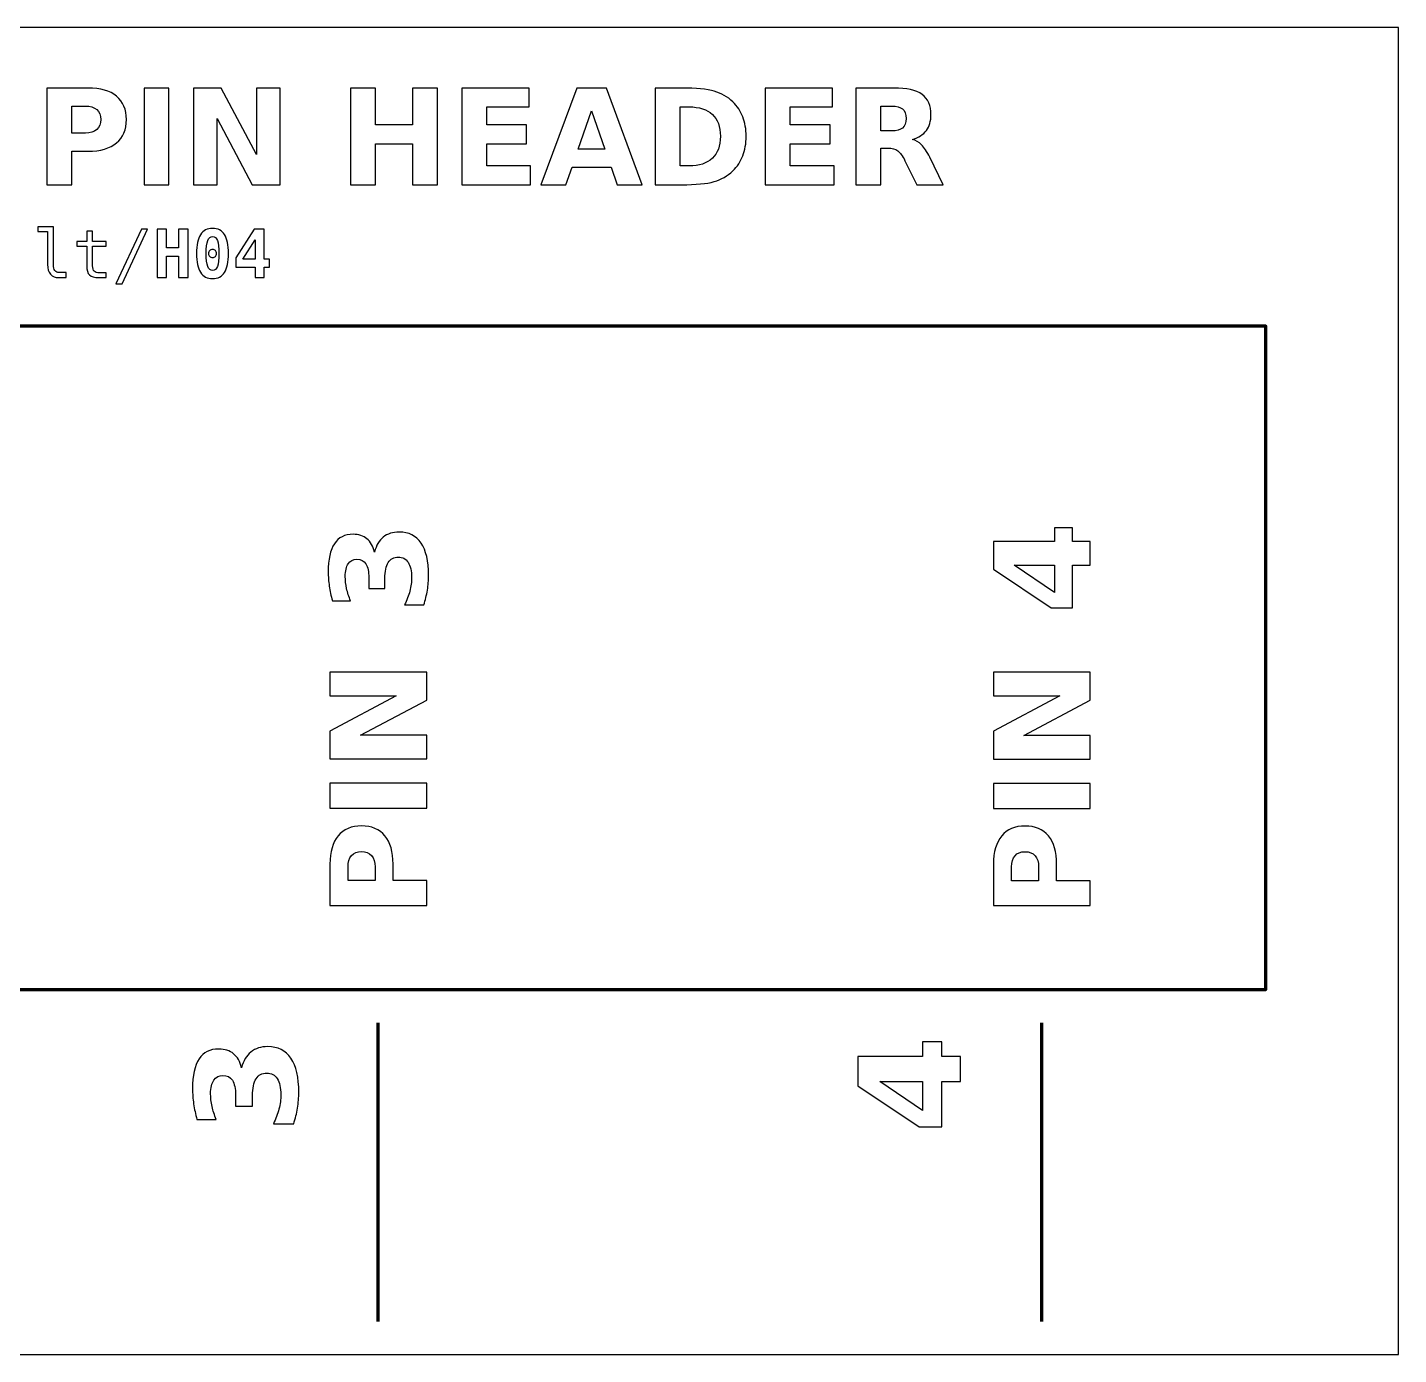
# Model space of a CAD drawing. Header units: centimetres. Extents: x -13.5 to -9.5, y -15.85 to -13.85.
# Drawn here: x -11.566 to -9.5, y -15.85 to -13.85 of the extents above; entities that cross this region are included whole.
import ezdxf

# ---------------------------------------------------------------- set-up
doc = ezdxf.new("R2010")
doc.units = ezdxf.units.CM
doc.header["$MEASUREMENT"] = 0
doc.layers.add('Layer 1', color=7, linetype='Continuous')

msp = doc.modelspace()

# ---------------------------------------------------------------- linework, layer by layer
at = {"layer": 'Layer 1', "color": 7}
msp.add_open_spline([(-13.5, -13.85), (-13.5, -13.85), (-9.5, -13.85), (-9.5, -13.85), (-9.5, -13.85), (-9.5, -13.85), (-9.5, -15.85), (-9.5, -15.85), (-9.5, -15.85), (-9.5, -15.85), (-13.5, -15.85), (-13.5, -15.85), (-13.5, -15.85), (-13.5, -15.85), (-13.5, -13.85), (-13.5, -13.85)], degree=3, knots=[0, 0, 0, 0, 0.25, 0.25, 0.25, 0.25, 0.5, 0.5, 0.5, 0.5, 0.75, 0.75, 0.75, 0.75, 1, 1, 1, 1], dxfattribs=at)
at = {"layer": 'Layer 1', "color": 250}
for points, knots in [([(-11.53717, -13.94131), (-11.53717, -13.94131), (-11.47477, -13.94131), (-11.47477, -13.94131), (-11.47477, -13.94131), (-11.45621, -13.94131), (-11.44197, -13.94544), (-11.43204, -13.95368), (-11.43204, -13.95368), (-11.42211, -13.96191), (-11.41714, -13.97364), (-11.41714, -13.98888), (-11.41714, -13.98888), (-11.41714, -14.00414), (-11.42211, -14.01591), (-11.43204, -14.02414), (-11.43204, -14.02414), (-11.44197, -14.03238), (-11.45621, -14.03651), (-11.47477, -14.03651), (-11.47477, -14.03651), (-11.47477, -14.03651), (-11.49957, -14.03651), (-11.49957, -14.03651), (-11.49957, -14.03651), (-11.49957, -14.03651), (-11.49957, -14.08711), (-11.49957, -14.08711), (-11.49957, -14.08711), (-11.49957, -14.08711), (-11.53717, -14.08711), (-11.53717, -14.08711), (-11.53717, -14.08711), (-11.53717, -14.08711), (-11.53717, -13.94131), (-11.53717, -13.94131)], [0, 0, 0, 0, 0.1111111, 0.1111111, 0.1111111, 0.1111111, 0.2222222, 0.2222222, 0.2222222, 0.2222222, 0.3333333, 0.3333333, 0.3333333, 0.3333333, 0.4444444, 0.4444444, 0.4444444, 0.4444444, 0.5555556, 0.5555556, 0.5555556, 0.5555556, 0.6666667, 0.6666667, 0.6666667, 0.6666667, 0.7777778, 0.7777778, 0.7777778, 0.7777778, 0.8888889, 0.8888889, 0.8888889, 0.8888889, 1, 1, 1, 1]), ([(-11.3906, -13.94131), (-11.3906, -13.94131), (-11.353, -13.94131), (-11.353, -13.94131), (-11.353, -13.94131), (-11.353, -13.94131), (-11.353, -14.08711), (-11.353, -14.08711), (-11.353, -14.08711), (-11.353, -14.08711), (-11.3906, -14.08711), (-11.3906, -14.08711), (-11.3906, -14.08711), (-11.3906, -14.08711), (-11.3906, -13.94131), (-11.3906, -13.94131)], [0, 0, 0, 0, 0.25, 0.25, 0.25, 0.25, 0.5, 0.5, 0.5, 0.5, 0.75, 0.75, 0.75, 0.75, 1, 1, 1, 1]), ([(-11.3162, -13.94131), (-11.3162, -13.94131), (-11.2742, -13.94131), (-11.2742, -13.94131), (-11.2742, -13.94131), (-11.2742, -13.94131), (-11.22117, -14.04131), (-11.22117, -14.04131), (-11.22117, -14.04131), (-11.22117, -14.04131), (-11.22117, -13.94131), (-11.22117, -13.94131), (-11.22117, -13.94131), (-11.22117, -13.94131), (-11.18554, -13.94131), (-11.18554, -13.94131), (-11.18554, -13.94131), (-11.18554, -13.94131), (-11.18554, -14.08711), (-11.18554, -14.08711), (-11.18554, -14.08711), (-11.18554, -14.08711), (-11.22754, -14.08711), (-11.22754, -14.08711), (-11.22754, -14.08711), (-11.22754, -14.08711), (-11.28057, -13.98711), (-11.28057, -13.98711), (-11.28057, -13.98711), (-11.28057, -13.98711), (-11.28057, -14.08711), (-11.28057, -14.08711), (-11.28057, -14.08711), (-11.28057, -14.08711), (-11.3162, -14.08711), (-11.3162, -14.08711), (-11.3162, -14.08711), (-11.3162, -14.08711), (-11.3162, -13.94131), (-11.3162, -13.94131)], [0, 0, 0, 0, 0.1, 0.1, 0.1, 0.1, 0.2, 0.2, 0.2, 0.2, 0.3, 0.3, 0.3, 0.3, 0.4, 0.4, 0.4, 0.4, 0.5, 0.5, 0.5, 0.5, 0.6, 0.6, 0.6, 0.6, 0.7, 0.7, 0.7, 0.7, 0.8, 0.8, 0.8, 0.8, 0.9, 0.9, 0.9, 0.9, 1, 1, 1, 1]), ([(-11.0792, -13.94131), (-11.0792, -13.94131), (-11.0416, -13.94131), (-11.0416, -13.94131), (-11.0416, -13.94131), (-11.0416, -13.94131), (-11.0416, -13.99688), (-11.0416, -13.99688), (-11.0416, -13.99688), (-11.0416, -13.99688), (-10.98614, -13.99688), (-10.98614, -13.99688), (-10.98614, -13.99688), (-10.98614, -13.99688), (-10.98614, -13.94131), (-10.98614, -13.94131), (-10.98614, -13.94131), (-10.98614, -13.94131), (-10.94854, -13.94131), (-10.94854, -13.94131), (-10.94854, -13.94131), (-10.94854, -13.94131), (-10.94854, -14.08711), (-10.94854, -14.08711), (-10.94854, -14.08711), (-10.94854, -14.08711), (-10.98614, -14.08711), (-10.98614, -14.08711), (-10.98614, -14.08711), (-10.98614, -14.08711), (-10.98614, -14.02531), (-10.98614, -14.02531), (-10.98614, -14.02531), (-10.98614, -14.02531), (-11.0416, -14.02531), (-11.0416, -14.02531), (-11.0416, -14.02531), (-11.0416, -14.02531), (-11.0416, -14.08711), (-11.0416, -14.08711), (-11.0416, -14.08711), (-11.0416, -14.08711), (-11.0792, -14.08711), (-11.0792, -14.08711), (-11.0792, -14.08711), (-11.0792, -14.08711), (-11.0792, -13.94131), (-11.0792, -13.94131)], [0, 0, 0, 0, 0.0833333, 0.0833333, 0.0833333, 0.0833333, 0.1666667, 0.1666667, 0.1666667, 0.1666667, 0.25, 0.25, 0.25, 0.25, 0.3333333, 0.3333333, 0.3333333, 0.3333333, 0.4166667, 0.4166667, 0.4166667, 0.4166667, 0.5, 0.5, 0.5, 0.5, 0.5833333, 0.5833333, 0.5833333, 0.5833333, 0.6666667, 0.6666667, 0.6666667, 0.6666667, 0.75, 0.75, 0.75, 0.75, 0.8333333, 0.8333333, 0.8333333, 0.8333333, 0.9166667, 0.9166667, 0.9166667, 0.9166667, 1, 1, 1, 1]), ([(-10.91183, -13.94131), (-10.91183, -13.94131), (-10.81037, -13.94131), (-10.81037, -13.94131), (-10.81037, -13.94131), (-10.81037, -13.94131), (-10.81037, -13.96974), (-10.81037, -13.96974), (-10.81037, -13.96974), (-10.81037, -13.96974), (-10.87423, -13.96974), (-10.87423, -13.96974), (-10.87423, -13.96974), (-10.87423, -13.96974), (-10.87423, -13.99688), (-10.87423, -13.99688), (-10.87423, -13.99688), (-10.87423, -13.99688), (-10.8142, -13.99688), (-10.8142, -13.99688), (-10.8142, -13.99688), (-10.8142, -13.99688), (-10.8142, -14.02531), (-10.8142, -14.02531), (-10.8142, -14.02531), (-10.8142, -14.02531), (-10.87423, -14.02531), (-10.87423, -14.02531), (-10.87423, -14.02531), (-10.87423, -14.02531), (-10.87423, -14.05868), (-10.87423, -14.05868), (-10.87423, -14.05868), (-10.87423, -14.05868), (-10.80823, -14.05868), (-10.80823, -14.05868), (-10.80823, -14.05868), (-10.80823, -14.05868), (-10.80823, -14.08711), (-10.80823, -14.08711), (-10.80823, -14.08711), (-10.80823, -14.08711), (-10.91183, -14.08711), (-10.91183, -14.08711), (-10.91183, -14.08711), (-10.91183, -14.08711), (-10.91183, -13.94131), (-10.91183, -13.94131)], [0, 0, 0, 0, 0.0833333, 0.0833333, 0.0833333, 0.0833333, 0.1666667, 0.1666667, 0.1666667, 0.1666667, 0.25, 0.25, 0.25, 0.25, 0.3333333, 0.3333333, 0.3333333, 0.3333333, 0.4166667, 0.4166667, 0.4166667, 0.4166667, 0.5, 0.5, 0.5, 0.5, 0.5833333, 0.5833333, 0.5833333, 0.5833333, 0.6666667, 0.6666667, 0.6666667, 0.6666667, 0.75, 0.75, 0.75, 0.75, 0.8333333, 0.8333333, 0.8333333, 0.8333333, 0.9166667, 0.9166667, 0.9166667, 0.9166667, 1, 1, 1, 1]), ([(-10.68674, -14.06058), (-10.68674, -14.06058), (-10.74554, -14.06058), (-10.74554, -14.06058), (-10.74554, -14.06058), (-10.74554, -14.06058), (-10.7548, -14.08711), (-10.7548, -14.08711), (-10.7548, -14.08711), (-10.7548, -14.08711), (-10.7926, -14.08711), (-10.7926, -14.08711), (-10.7926, -14.08711), (-10.7926, -14.08711), (-10.7386, -13.94131), (-10.7386, -13.94131), (-10.7386, -13.94131), (-10.7386, -13.94131), (-10.69377, -13.94131), (-10.69377, -13.94131), (-10.69377, -13.94131), (-10.69377, -13.94131), (-10.63977, -14.08711), (-10.63977, -14.08711), (-10.63977, -14.08711), (-10.63977, -14.08711), (-10.67757, -14.08711), (-10.67757, -14.08711), (-10.67757, -14.08711), (-10.67757, -14.08711), (-10.68674, -14.06058), (-10.68674, -14.06058)], [0, 0, 0, 0, 0.125, 0.125, 0.125, 0.125, 0.25, 0.25, 0.25, 0.25, 0.375, 0.375, 0.375, 0.375, 0.5, 0.5, 0.5, 0.5, 0.625, 0.625, 0.625, 0.625, 0.75, 0.75, 0.75, 0.75, 0.875, 0.875, 0.875, 0.875, 1, 1, 1, 1]), ([(-10.6204, -13.94131), (-10.6204, -13.94131), (-10.58074, -13.94131), (-10.58074, -13.94131), (-10.58074, -13.94131), (-10.5586, -13.94131), (-10.54214, -13.94288), (-10.5313, -13.94604), (-10.5313, -13.94604), (-10.52047, -13.94921), (-10.51117, -13.95454), (-10.5034, -13.96211), (-10.5034, -13.96211), (-10.49657, -13.96868), (-10.4915, -13.97628), (-10.48817, -13.98488), (-10.48817, -13.98488), (-10.48487, -13.99344), (-10.4832, -14.00318), (-10.4832, -14.01408), (-10.4832, -14.01408), (-10.4832, -14.02508), (-10.48487, -14.03488), (-10.48817, -14.04351), (-10.48817, -14.04351), (-10.4915, -14.05214), (-10.49657, -14.05974), (-10.5034, -14.06631), (-10.5034, -14.06631), (-10.51124, -14.07388), (-10.5206, -14.07921), (-10.53154, -14.08238), (-10.53154, -14.08238), (-10.54247, -14.08554), (-10.55887, -14.08711), (-10.58074, -14.08711), (-10.58074, -14.08711), (-10.58074, -14.08711), (-10.6204, -14.08711), (-10.6204, -14.08711), (-10.6204, -14.08711), (-10.6204, -14.08711), (-10.6204, -13.94131), (-10.6204, -13.94131)], [0, 0, 0, 0, 0.0909091, 0.0909091, 0.0909091, 0.0909091, 0.1818182, 0.1818182, 0.1818182, 0.1818182, 0.2727273, 0.2727273, 0.2727273, 0.2727273, 0.3636364, 0.3636364, 0.3636364, 0.3636364, 0.4545455, 0.4545455, 0.4545455, 0.4545455, 0.5454545, 0.5454545, 0.5454545, 0.5454545, 0.6363636, 0.6363636, 0.6363636, 0.6363636, 0.7272727, 0.7272727, 0.7272727, 0.7272727, 0.8181818, 0.8181818, 0.8181818, 0.8181818, 0.9090909, 0.9090909, 0.9090909, 0.9090909, 1, 1, 1, 1]), ([(-10.4544, -13.94131), (-10.4544, -13.94131), (-10.35294, -13.94131), (-10.35294, -13.94131), (-10.35294, -13.94131), (-10.35294, -13.94131), (-10.35294, -13.96974), (-10.35294, -13.96974), (-10.35294, -13.96974), (-10.35294, -13.96974), (-10.4168, -13.96974), (-10.4168, -13.96974), (-10.4168, -13.96974), (-10.4168, -13.96974), (-10.4168, -13.99688), (-10.4168, -13.99688), (-10.4168, -13.99688), (-10.4168, -13.99688), (-10.35677, -13.99688), (-10.35677, -13.99688), (-10.35677, -13.99688), (-10.35677, -13.99688), (-10.35677, -14.02531), (-10.35677, -14.02531), (-10.35677, -14.02531), (-10.35677, -14.02531), (-10.4168, -14.02531), (-10.4168, -14.02531), (-10.4168, -14.02531), (-10.4168, -14.02531), (-10.4168, -14.05868), (-10.4168, -14.05868), (-10.4168, -14.05868), (-10.4168, -14.05868), (-10.3508, -14.05868), (-10.3508, -14.05868), (-10.3508, -14.05868), (-10.3508, -14.05868), (-10.3508, -14.08711), (-10.3508, -14.08711), (-10.3508, -14.08711), (-10.3508, -14.08711), (-10.4544, -14.08711), (-10.4544, -14.08711), (-10.4544, -14.08711), (-10.4544, -14.08711), (-10.4544, -13.94131), (-10.4544, -13.94131)], [0, 0, 0, 0, 0.0833333, 0.0833333, 0.0833333, 0.0833333, 0.1666667, 0.1666667, 0.1666667, 0.1666667, 0.25, 0.25, 0.25, 0.25, 0.3333333, 0.3333333, 0.3333333, 0.3333333, 0.4166667, 0.4166667, 0.4166667, 0.4166667, 0.5, 0.5, 0.5, 0.5, 0.5833333, 0.5833333, 0.5833333, 0.5833333, 0.6666667, 0.6666667, 0.6666667, 0.6666667, 0.75, 0.75, 0.75, 0.75, 0.8333333, 0.8333333, 0.8333333, 0.8333333, 0.9166667, 0.9166667, 0.9166667, 0.9166667, 1, 1, 1, 1]), ([(-10.28017, -14.03194), (-10.28017, -14.03194), (-10.28017, -14.08711), (-10.28017, -14.08711), (-10.28017, -14.08711), (-10.28017, -14.08711), (-10.31777, -14.08711), (-10.31777, -14.08711), (-10.31777, -14.08711), (-10.31777, -14.08711), (-10.31777, -13.94131), (-10.31777, -13.94131), (-10.31777, -13.94131), (-10.31777, -13.94131), (-10.26034, -13.94131), (-10.26034, -13.94131), (-10.26034, -13.94131), (-10.24114, -13.94131), (-10.22704, -13.94454), (-10.21811, -13.95098), (-10.21811, -13.95098), (-10.20914, -13.95741), (-10.20467, -13.96761), (-10.20467, -13.98154), (-10.20467, -13.98154), (-10.20467, -13.99118), (-10.20701, -13.99911), (-10.21164, -14.00528), (-10.21164, -14.00528), (-10.21631, -14.01148), (-10.22334, -14.01604), (-10.23271, -14.01894), (-10.23271, -14.01894), (-10.22757, -14.02014), (-10.22294, -14.02278), (-10.21887, -14.02691), (-10.21887, -14.02691), (-10.21481, -14.03104), (-10.21071, -14.03731), (-10.20654, -14.04571), (-10.20654, -14.04571), (-10.20654, -14.04571), (-10.18611, -14.08711), (-10.18611, -14.08711), (-10.18611, -14.08711), (-10.18611, -14.08711), (-10.22617, -14.08711), (-10.22617, -14.08711), (-10.22617, -14.08711), (-10.22617, -14.08711), (-10.24394, -14.05088), (-10.24394, -14.05088), (-10.24394, -14.05088), (-10.24751, -14.04361), (-10.25114, -14.03861), (-10.25484, -14.03594), (-10.25484, -14.03594), (-10.25851, -14.03328), (-10.26341, -14.03194), (-10.26954, -14.03194), (-10.26954, -14.03194), (-10.26954, -14.03194), (-10.28017, -14.03194), (-10.28017, -14.03194)], [0, 0, 0, 0, 0.0625, 0.0625, 0.0625, 0.0625, 0.125, 0.125, 0.125, 0.125, 0.1875, 0.1875, 0.1875, 0.1875, 0.25, 0.25, 0.25, 0.25, 0.3125, 0.3125, 0.3125, 0.3125, 0.375, 0.375, 0.375, 0.375, 0.4375, 0.4375, 0.4375, 0.4375, 0.5, 0.5, 0.5, 0.5, 0.5625, 0.5625, 0.5625, 0.5625, 0.625, 0.625, 0.625, 0.625, 0.6875, 0.6875, 0.6875, 0.6875, 0.75, 0.75, 0.75, 0.75, 0.8125, 0.8125, 0.8125, 0.8125, 0.875, 0.875, 0.875, 0.875, 0.9375, 0.9375, 0.9375, 0.9375, 1, 1, 1, 1]), ([(-11.49957, -13.96854), (-11.49957, -13.96854), (-11.49957, -14.00928), (-11.49957, -14.00928), (-11.49957, -14.00928), (-11.49957, -14.00928), (-11.47877, -14.00928), (-11.47877, -14.00928), (-11.47877, -14.00928), (-11.47147, -14.00928), (-11.46584, -14.00751), (-11.46187, -14.00394), (-11.46187, -14.00394), (-11.45791, -14.00041), (-11.45591, -13.99538), (-11.45591, -13.98888), (-11.45591, -13.98888), (-11.45591, -13.98234), (-11.45791, -13.97734), (-11.46187, -13.97381), (-11.46187, -13.97381), (-11.46584, -13.97031), (-11.47147, -13.96854), (-11.47877, -13.96854), (-11.47877, -13.96854), (-11.47877, -13.96854), (-11.49957, -13.96854), (-11.49957, -13.96854)], [0, 0, 0, 0, 0.1428571, 0.1428571, 0.1428571, 0.1428571, 0.2857143, 0.2857143, 0.2857143, 0.2857143, 0.4285714, 0.4285714, 0.4285714, 0.4285714, 0.5714286, 0.5714286, 0.5714286, 0.5714286, 0.7142857, 0.7142857, 0.7142857, 0.7142857, 0.8571429, 0.8571429, 0.8571429, 0.8571429, 1, 1, 1, 1]), ([(-10.73617, -14.03351), (-10.73617, -14.03351), (-10.6962, -14.03351), (-10.6962, -14.03351), (-10.6962, -14.03351), (-10.6962, -14.03351), (-10.71614, -13.97551), (-10.71614, -13.97551), (-10.71614, -13.97551), (-10.71614, -13.97551), (-10.73617, -14.03351), (-10.73617, -14.03351)], [0, 0, 0, 0, 0.3333333, 0.3333333, 0.3333333, 0.3333333, 0.6666667, 0.6666667, 0.6666667, 0.6666667, 1, 1, 1, 1]), ([(-10.5828, -13.96974), (-10.5828, -13.96974), (-10.5828, -14.05868), (-10.5828, -14.05868), (-10.5828, -14.05868), (-10.5828, -14.05868), (-10.56934, -14.05868), (-10.56934, -14.05868), (-10.56934, -14.05868), (-10.55397, -14.05868), (-10.54224, -14.05488), (-10.53414, -14.04724), (-10.53414, -14.04724), (-10.52604, -14.03964), (-10.52197, -14.02858), (-10.52197, -14.01408), (-10.52197, -14.01408), (-10.52197, -13.99961), (-10.526, -13.98861), (-10.53407, -13.98108), (-10.53407, -13.98108), (-10.54214, -13.97351), (-10.5539, -13.96974), (-10.56934, -13.96974), (-10.56934, -13.96974), (-10.56934, -13.96974), (-10.5828, -13.96974), (-10.5828, -13.96974)], [0, 0, 0, 0, 0.1428571, 0.1428571, 0.1428571, 0.1428571, 0.2857143, 0.2857143, 0.2857143, 0.2857143, 0.4285714, 0.4285714, 0.4285714, 0.4285714, 0.5714286, 0.5714286, 0.5714286, 0.5714286, 0.7142857, 0.7142857, 0.7142857, 0.7142857, 0.8571429, 0.8571429, 0.8571429, 0.8571429, 1, 1, 1, 1]), ([(-10.26434, -14.00598), (-10.25647, -14.00598), (-10.25081, -14.00451), (-10.24741, -14.00158), (-10.24741, -14.00158), (-10.24397, -13.99864), (-10.24227, -13.99381), (-10.24227, -13.98711), (-10.24227, -13.98711), (-10.24227, -13.98048), (-10.24397, -13.97571), (-10.24741, -13.97284), (-10.24741, -13.97284), (-10.25081, -13.96998), (-10.25647, -13.96854), (-10.26434, -13.96854), (-10.26434, -13.96854), (-10.26434, -13.96854), (-10.28017, -13.96854), (-10.28017, -13.96854), (-10.28017, -13.96854), (-10.28017, -13.96854), (-10.28017, -14.00598), (-10.28017, -14.00598), (-10.28017, -14.00598), (-10.28017, -14.00598), (-10.26434, -14.00598), (-10.26434, -14.00598)], [0, 0, 0, 0, 0.1428571, 0.1428571, 0.1428571, 0.1428571, 0.2857143, 0.2857143, 0.2857143, 0.2857143, 0.4285714, 0.4285714, 0.4285714, 0.4285714, 0.5714286, 0.5714286, 0.5714286, 0.5714286, 0.7142857, 0.7142857, 0.7142857, 0.7142857, 0.8571429, 0.8571429, 0.8571429, 0.8571429, 1, 1, 1, 1]), ([(-11.52701, -14.20728), (-11.52701, -14.21132), (-11.52628, -14.21435), (-11.52479, -14.2164), (-11.52479, -14.2164), (-11.52331, -14.21845), (-11.52113, -14.21948), (-11.51823, -14.21948), (-11.51823, -14.21948), (-11.51823, -14.21948), (-11.50773, -14.21948), (-11.50773, -14.21948), (-11.50773, -14.21948), (-11.50773, -14.21948), (-11.50773, -14.2271), (-11.50773, -14.2271), (-11.50773, -14.2271), (-11.50773, -14.2271), (-11.51909, -14.2271), (-11.51909, -14.2271), (-11.51909, -14.2271), (-11.52448, -14.2271), (-11.52863, -14.22537), (-11.53158, -14.22192), (-11.53158, -14.22192), (-11.53453, -14.21847), (-11.53599, -14.21358), (-11.53599, -14.20728), (-11.53599, -14.20728), (-11.53599, -14.20728), (-11.53599, -14.15762), (-11.53599, -14.15762), (-11.53599, -14.15762), (-11.53599, -14.15762), (-11.55039, -14.15762), (-11.55039, -14.15762), (-11.55039, -14.15762), (-11.55039, -14.15762), (-11.55039, -14.15058), (-11.55039, -14.15058), (-11.55039, -14.15058), (-11.55039, -14.15058), (-11.52701, -14.15058), (-11.52701, -14.15058), (-11.52701, -14.15058), (-11.52701, -14.15058), (-11.52701, -14.20728), (-11.52701, -14.20728)], [0, 0, 0, 0, 0.0833333, 0.0833333, 0.0833333, 0.0833333, 0.1666667, 0.1666667, 0.1666667, 0.1666667, 0.25, 0.25, 0.25, 0.25, 0.3333333, 0.3333333, 0.3333333, 0.3333333, 0.4166667, 0.4166667, 0.4166667, 0.4166667, 0.5, 0.5, 0.5, 0.5, 0.5833333, 0.5833333, 0.5833333, 0.5833333, 0.6666667, 0.6666667, 0.6666667, 0.6666667, 0.75, 0.75, 0.75, 0.75, 0.8333333, 0.8333333, 0.8333333, 0.8333333, 0.9166667, 0.9166667, 0.9166667, 0.9166667, 1, 1, 1, 1]), ([(-11.39439, -14.1542), (-11.39439, -14.1542), (-11.38511, -14.1542), (-11.38511, -14.1542), (-11.38511, -14.1542), (-11.38511, -14.1542), (-11.42349, -14.23638), (-11.42349, -14.23638), (-11.42349, -14.23638), (-11.42349, -14.23638), (-11.43283, -14.23638), (-11.43283, -14.23638), (-11.43283, -14.23638), (-11.43283, -14.23638), (-11.39439, -14.1542), (-11.39439, -14.1542)], [0, 0, 0, 0, 0.25, 0.25, 0.25, 0.25, 0.5, 0.5, 0.5, 0.5, 0.75, 0.75, 0.75, 0.75, 1, 1, 1, 1]), ([(-11.37093, -14.1542), (-11.37093, -14.1542), (-11.35653, -14.1542), (-11.35653, -14.1542), (-11.35653, -14.1542), (-11.35653, -14.1542), (-11.35653, -14.18198), (-11.35653, -14.18198), (-11.35653, -14.18198), (-11.35653, -14.18198), (-11.33849, -14.18198), (-11.33849, -14.18198), (-11.33849, -14.18198), (-11.33849, -14.18198), (-11.33849, -14.1542), (-11.33849, -14.1542), (-11.33849, -14.1542), (-11.33849, -14.1542), (-11.32409, -14.1542), (-11.32409, -14.1542), (-11.32409, -14.1542), (-11.32409, -14.1542), (-11.32409, -14.2271), (-11.32409, -14.2271), (-11.32409, -14.2271), (-11.32409, -14.2271), (-11.33849, -14.2271), (-11.33849, -14.2271), (-11.33849, -14.2271), (-11.33849, -14.2271), (-11.33849, -14.19468), (-11.33849, -14.19468), (-11.33849, -14.19468), (-11.33849, -14.19468), (-11.35653, -14.19468), (-11.35653, -14.19468), (-11.35653, -14.19468), (-11.35653, -14.19468), (-11.35653, -14.2271), (-11.35653, -14.2271), (-11.35653, -14.2271), (-11.35653, -14.2271), (-11.37093, -14.2271), (-11.37093, -14.2271), (-11.37093, -14.2271), (-11.37093, -14.2271), (-11.37093, -14.1542), (-11.37093, -14.1542)], [0, 0, 0, 0, 0.0833333, 0.0833333, 0.0833333, 0.0833333, 0.1666667, 0.1666667, 0.1666667, 0.1666667, 0.25, 0.25, 0.25, 0.25, 0.3333333, 0.3333333, 0.3333333, 0.3333333, 0.4166667, 0.4166667, 0.4166667, 0.4166667, 0.5, 0.5, 0.5, 0.5, 0.5833333, 0.5833333, 0.5833333, 0.5833333, 0.6666667, 0.6666667, 0.6666667, 0.6666667, 0.75, 0.75, 0.75, 0.75, 0.8333333, 0.8333333, 0.8333333, 0.8333333, 0.9166667, 0.9166667, 0.9166667, 0.9166667, 1, 1, 1, 1]), ([(-11.31141, -14.19072), (-11.31141, -14.1781), (-11.30941, -14.16863), (-11.30541, -14.16233), (-11.30541, -14.16233), (-11.30139, -14.15603), (-11.29538, -14.15288), (-11.28733, -14.15288), (-11.28733, -14.15288), (-11.27926, -14.15288), (-11.27323, -14.15602), (-11.26921, -14.1623), (-11.26921, -14.1623), (-11.26521, -14.16858), (-11.26321, -14.17807), (-11.26321, -14.19072), (-11.26321, -14.19072), (-11.26321, -14.20335), (-11.26521, -14.21282), (-11.26921, -14.2191), (-11.26921, -14.2191), (-11.27323, -14.22538), (-11.27926, -14.22852), (-11.28733, -14.22852), (-11.28733, -14.22852), (-11.29538, -14.22852), (-11.30139, -14.22537), (-11.30541, -14.21907), (-11.30541, -14.21907), (-11.30941, -14.21277), (-11.31141, -14.20332), (-11.31141, -14.19072)], [0, 0, 0, 0, 0.125, 0.125, 0.125, 0.125, 0.25, 0.25, 0.25, 0.25, 0.375, 0.375, 0.375, 0.375, 0.5, 0.5, 0.5, 0.5, 0.625, 0.625, 0.625, 0.625, 0.75, 0.75, 0.75, 0.75, 0.875, 0.875, 0.875, 0.875, 1, 1, 1, 1]), ([(-11.22458, -14.1542), (-11.22458, -14.1542), (-11.20949, -14.1542), (-11.20949, -14.1542), (-11.20949, -14.1542), (-11.20949, -14.1542), (-11.20949, -14.19902), (-11.20949, -14.19902), (-11.20949, -14.19902), (-11.20949, -14.19902), (-11.20149, -14.19902), (-11.20149, -14.19902), (-11.20149, -14.19902), (-11.20149, -14.19902), (-11.20149, -14.21137), (-11.20149, -14.21137), (-11.20149, -14.21137), (-11.20149, -14.21137), (-11.20949, -14.21137), (-11.20949, -14.21137), (-11.20949, -14.21137), (-11.20949, -14.21137), (-11.20949, -14.2271), (-11.20949, -14.2271), (-11.20949, -14.2271), (-11.20949, -14.2271), (-11.22331, -14.2271), (-11.22331, -14.2271), (-11.22331, -14.2271), (-11.22331, -14.2271), (-11.22331, -14.21137), (-11.22331, -14.21137), (-11.22331, -14.21137), (-11.22331, -14.21137), (-11.25223, -14.21137), (-11.25223, -14.21137), (-11.25223, -14.21137), (-11.25223, -14.21137), (-11.25223, -14.1974), (-11.25223, -14.1974), (-11.25223, -14.1974), (-11.25223, -14.1974), (-11.22458, -14.1542), (-11.22458, -14.1542)], [0, 0, 0, 0, 0.0909091, 0.0909091, 0.0909091, 0.0909091, 0.1818182, 0.1818182, 0.1818182, 0.1818182, 0.2727273, 0.2727273, 0.2727273, 0.2727273, 0.3636364, 0.3636364, 0.3636364, 0.3636364, 0.4545455, 0.4545455, 0.4545455, 0.4545455, 0.5454545, 0.5454545, 0.5454545, 0.5454545, 0.6363636, 0.6363636, 0.6363636, 0.6363636, 0.7272727, 0.7272727, 0.7272727, 0.7272727, 0.8181818, 0.8181818, 0.8181818, 0.8181818, 0.9090909, 0.9090909, 0.9090909, 0.9090909, 1, 1, 1, 1]), ([(-11.46803, -14.15688), (-11.46803, -14.15688), (-11.46803, -14.17242), (-11.46803, -14.17242), (-11.46803, -14.17242), (-11.46803, -14.17242), (-11.44761, -14.17242), (-11.44761, -14.17242), (-11.44761, -14.17242), (-11.44761, -14.17242), (-11.44761, -14.1794), (-11.44761, -14.1794), (-11.44761, -14.1794), (-11.44761, -14.1794), (-11.46803, -14.1794), (-11.46803, -14.1794), (-11.46803, -14.1794), (-11.46803, -14.1794), (-11.46803, -14.20908), (-11.46803, -14.20908), (-11.46803, -14.20908), (-11.46803, -14.21312), (-11.46726, -14.21593), (-11.46573, -14.21752), (-11.46573, -14.21752), (-11.46419, -14.21912), (-11.46153, -14.21992), (-11.45773, -14.21992), (-11.45773, -14.21992), (-11.45773, -14.21992), (-11.44761, -14.21992), (-11.44761, -14.21992), (-11.44761, -14.21992), (-11.44761, -14.21992), (-11.44761, -14.2271), (-11.44761, -14.2271), (-11.44761, -14.2271), (-11.44761, -14.2271), (-11.45859, -14.2271), (-11.45859, -14.2271), (-11.45859, -14.2271), (-11.46534, -14.2271), (-11.47009, -14.22575), (-11.47286, -14.22305), (-11.47286, -14.22305), (-11.47563, -14.22035), (-11.47701, -14.21568), (-11.47701, -14.20908), (-11.47701, -14.20908), (-11.47701, -14.20908), (-11.47701, -14.1794), (-11.47701, -14.1794), (-11.47701, -14.1794), (-11.47701, -14.1794), (-11.49161, -14.1794), (-11.49161, -14.1794), (-11.49161, -14.1794), (-11.49161, -14.1794), (-11.49161, -14.17242), (-11.49161, -14.17242), (-11.49161, -14.17242), (-11.49161, -14.17242), (-11.47701, -14.17242), (-11.47701, -14.17242), (-11.47701, -14.17242), (-11.47701, -14.17242), (-11.47701, -14.15688), (-11.47701, -14.15688), (-11.47701, -14.15688), (-11.47701, -14.15688), (-11.46803, -14.15688), (-11.46803, -14.15688)], [0, 0, 0, 0, 0.0555556, 0.0555556, 0.0555556, 0.0555556, 0.1111111, 0.1111111, 0.1111111, 0.1111111, 0.1666667, 0.1666667, 0.1666667, 0.1666667, 0.2222222, 0.2222222, 0.2222222, 0.2222222, 0.2777778, 0.2777778, 0.2777778, 0.2777778, 0.3333333, 0.3333333, 0.3333333, 0.3333333, 0.3888889, 0.3888889, 0.3888889, 0.3888889, 0.4444444, 0.4444444, 0.4444444, 0.4444444, 0.5, 0.5, 0.5, 0.5, 0.5555556, 0.5555556, 0.5555556, 0.5555556, 0.6111111, 0.6111111, 0.6111111, 0.6111111, 0.6666667, 0.6666667, 0.6666667, 0.6666667, 0.7222222, 0.7222222, 0.7222222, 0.7222222, 0.7777778, 0.7777778, 0.7777778, 0.7777778, 0.8333333, 0.8333333, 0.8333333, 0.8333333, 0.8888889, 0.8888889, 0.8888889, 0.8888889, 0.9444444, 0.9444444, 0.9444444, 0.9444444, 1, 1, 1, 1]), ([(-11.28733, -14.16508), (-11.29066, -14.16508), (-11.29308, -14.16712), (-11.29461, -14.17118), (-11.29461, -14.17118), (-11.29614, -14.17527), (-11.29691, -14.18177), (-11.29691, -14.19072), (-11.29691, -14.19072), (-11.29691, -14.19965), (-11.29614, -14.20613), (-11.29461, -14.21022), (-11.29461, -14.21022), (-11.29308, -14.21428), (-11.29066, -14.21632), (-11.28733, -14.21632), (-11.28733, -14.21632), (-11.28398, -14.21632), (-11.28154, -14.21428), (-11.28001, -14.21022), (-11.28001, -14.21022), (-11.27848, -14.20613), (-11.27771, -14.19965), (-11.27771, -14.19072), (-11.27771, -14.19072), (-11.27771, -14.18177), (-11.27848, -14.17527), (-11.28001, -14.17118), (-11.28001, -14.17118), (-11.28154, -14.16712), (-11.28398, -14.16508), (-11.28733, -14.16508)], [0, 0, 0, 0, 0.125, 0.125, 0.125, 0.125, 0.25, 0.25, 0.25, 0.25, 0.375, 0.375, 0.375, 0.375, 0.5, 0.5, 0.5, 0.5, 0.625, 0.625, 0.625, 0.625, 0.75, 0.75, 0.75, 0.75, 0.875, 0.875, 0.875, 0.875, 1, 1, 1, 1]), ([(-11.22331, -14.17022), (-11.22331, -14.17022), (-11.24173, -14.19902), (-11.24173, -14.19902), (-11.24173, -14.19902), (-11.24173, -14.19902), (-11.22331, -14.19902), (-11.22331, -14.19902), (-11.22331, -14.19902), (-11.22331, -14.19902), (-11.22331, -14.17022), (-11.22331, -14.17022)], [0, 0, 0, 0, 0.3333333, 0.3333333, 0.3333333, 0.3333333, 0.6666667, 0.6666667, 0.6666667, 0.6666667, 1, 1, 1, 1]), ([(-11.29339, -14.19072), (-11.29339, -14.189), (-11.29281, -14.18755), (-11.29163, -14.18638), (-11.29163, -14.18638), (-11.29046, -14.1852), (-11.28903, -14.18462), (-11.28733, -14.18462), (-11.28733, -14.18462), (-11.28561, -14.18462), (-11.28416, -14.1852), (-11.28299, -14.18638), (-11.28299, -14.18638), (-11.28181, -14.18755), (-11.28123, -14.189), (-11.28123, -14.19072), (-11.28123, -14.19072), (-11.28123, -14.19242), (-11.28181, -14.19385), (-11.28299, -14.19502), (-11.28299, -14.19502), (-11.28416, -14.1962), (-11.28561, -14.19678), (-11.28733, -14.19678), (-11.28733, -14.19678), (-11.28903, -14.19678), (-11.29046, -14.1962), (-11.29163, -14.19505), (-11.29163, -14.19505), (-11.29281, -14.1939), (-11.29339, -14.19245), (-11.29339, -14.19072)], [0, 0, 0, 0, 0.125, 0.125, 0.125, 0.125, 0.25, 0.25, 0.25, 0.25, 0.375, 0.375, 0.375, 0.375, 0.5, 0.5, 0.5, 0.5, 0.625, 0.625, 0.625, 0.625, 0.75, 0.75, 0.75, 0.75, 0.875, 0.875, 0.875, 0.875, 1, 1, 1, 1]), ([(-10.1105, -14.66648), (-10.1105, -14.66648), (-10.1105, -14.62468), (-10.1105, -14.62468), (-10.1105, -14.62468), (-10.1105, -14.62468), (-10.0185, -14.62468), (-10.0185, -14.62468), (-10.0185, -14.62468), (-10.0185, -14.62468), (-10.0185, -14.60388), (-10.0185, -14.60388), (-10.0185, -14.60388), (-10.0185, -14.60388), (-9.99127, -14.60388), (-9.99127, -14.60388), (-9.99127, -14.60388), (-9.99127, -14.60388), (-9.99127, -14.62468), (-9.99127, -14.62468), (-9.99127, -14.62468), (-9.99127, -14.62468), (-9.9647, -14.62468), (-9.9647, -14.62468), (-9.9647, -14.62468), (-9.9647, -14.62468), (-9.9647, -14.66021), (-9.9647, -14.66021), (-9.9647, -14.66021), (-9.9647, -14.66021), (-9.99127, -14.66021), (-9.99127, -14.66021), (-9.99127, -14.66021), (-9.99127, -14.66021), (-9.99127, -14.72488), (-9.99127, -14.72488), (-9.99127, -14.72488), (-9.99127, -14.72488), (-10.0235, -14.72488), (-10.0235, -14.72488), (-10.0235, -14.72488), (-10.0235, -14.72488), (-10.1105, -14.66648), (-10.1105, -14.66648)], [0, 0, 0, 0, 0.0909091, 0.0909091, 0.0909091, 0.0909091, 0.1818182, 0.1818182, 0.1818182, 0.1818182, 0.2727273, 0.2727273, 0.2727273, 0.2727273, 0.3636364, 0.3636364, 0.3636364, 0.3636364, 0.4545455, 0.4545455, 0.4545455, 0.4545455, 0.5454545, 0.5454545, 0.5454545, 0.5454545, 0.6363636, 0.6363636, 0.6363636, 0.6363636, 0.7272727, 0.7272727, 0.7272727, 0.7272727, 0.8181818, 0.8181818, 0.8181818, 0.8181818, 0.9090909, 0.9090909, 0.9090909, 0.9090909, 1, 1, 1, 1]), ([(-11.04323, -14.64053), (-11.0407, -14.63073), (-11.03627, -14.62323), (-11.03, -14.61813), (-11.03, -14.61813), (-11.0237, -14.61303), (-11.01573, -14.61047), (-11.00603, -14.61047), (-11.00603, -14.61047), (-10.99157, -14.61047), (-10.98057, -14.616), (-10.97303, -14.62707), (-10.97303, -14.62707), (-10.96553, -14.63813), (-10.96177, -14.65427), (-10.96177, -14.6755), (-10.96177, -14.6755), (-10.96177, -14.683), (-10.96237, -14.6905), (-10.96357, -14.69803), (-10.96357, -14.69803), (-10.96477, -14.70553), (-10.9666, -14.71297), (-10.969, -14.72033), (-10.969, -14.72033), (-10.969, -14.72033), (-10.998, -14.72033), (-10.998, -14.72033), (-10.998, -14.72033), (-10.9945, -14.7133), (-10.99183, -14.70633), (-10.99003, -14.6994), (-10.99003, -14.6994), (-10.98827, -14.69247), (-10.98737, -14.68563), (-10.98737, -14.67893), (-10.98737, -14.67893), (-10.98737, -14.66897), (-10.9891, -14.66133), (-10.99253, -14.65603), (-10.99253, -14.65603), (-10.996, -14.65073), (-11.00093, -14.64807), (-11.0074, -14.64807), (-11.0074, -14.64807), (-11.01403, -14.64807), (-11.01907, -14.6508), (-11.02247, -14.65623), (-11.02247, -14.65623), (-11.0259, -14.66167), (-11.0276, -14.6697), (-11.0276, -14.6803), (-11.0276, -14.6803), (-11.0276, -14.6803), (-11.0276, -14.69533), (-11.0276, -14.69533), (-11.0276, -14.69533), (-11.0276, -14.69533), (-11.05183, -14.69533), (-11.05183, -14.69533), (-11.05183, -14.69533), (-11.05183, -14.69533), (-11.05183, -14.67953), (-11.05183, -14.67953), (-11.05183, -14.67953), (-11.05183, -14.67007), (-11.0533, -14.66307), (-11.05627, -14.65843), (-11.05627, -14.65843), (-11.05923, -14.6538), (-11.06373, -14.6515), (-11.06977, -14.6515), (-11.06977, -14.6515), (-11.07537, -14.6515), (-11.0797, -14.65373), (-11.08273, -14.65823), (-11.08273, -14.65823), (-11.0858, -14.66273), (-11.08733, -14.66907), (-11.08733, -14.67727), (-11.08733, -14.67727), (-11.08733, -14.68333), (-11.08667, -14.68943), (-11.0853, -14.69563), (-11.0853, -14.69563), (-11.08393, -14.7018), (-11.0819, -14.70793), (-11.07923, -14.71407), (-11.07923, -14.71407), (-11.07923, -14.71407), (-11.10677, -14.71407), (-11.10677, -14.71407), (-11.10677, -14.71407), (-11.10887, -14.70663), (-11.11043, -14.6993), (-11.11147, -14.692), (-11.11147, -14.692), (-11.1125, -14.6847), (-11.11303, -14.67757), (-11.11303, -14.67053), (-11.11303, -14.67053), (-11.11303, -14.6516), (-11.10993, -14.6374), (-11.1037, -14.628), (-11.1037, -14.628), (-11.0975, -14.6186), (-11.08813, -14.6139), (-11.07563, -14.6139), (-11.07563, -14.6139), (-11.06713, -14.6139), (-11.06013, -14.61613), (-11.0547, -14.62063), (-11.0547, -14.62063), (-11.04927, -14.62513), (-11.04543, -14.63177), (-11.04323, -14.64053)], [0, 0, 0, 0, 0.0344828, 0.0344828, 0.0344828, 0.0344828, 0.0689655, 0.0689655, 0.0689655, 0.0689655, 0.1034483, 0.1034483, 0.1034483, 0.1034483, 0.137931, 0.137931, 0.137931, 0.137931, 0.1724138, 0.1724138, 0.1724138, 0.1724138, 0.2068966, 0.2068966, 0.2068966, 0.2068966, 0.2413793, 0.2413793, 0.2413793, 0.2413793, 0.2758621, 0.2758621, 0.2758621, 0.2758621, 0.3103448, 0.3103448, 0.3103448, 0.3103448, 0.3448276, 0.3448276, 0.3448276, 0.3448276, 0.3793103, 0.3793103, 0.3793103, 0.3793103, 0.4137931, 0.4137931, 0.4137931, 0.4137931, 0.4482759, 0.4482759, 0.4482759, 0.4482759, 0.4827586, 0.4827586, 0.4827586, 0.4827586, 0.5172414, 0.5172414, 0.5172414, 0.5172414, 0.5517241, 0.5517241, 0.5517241, 0.5517241, 0.5862069, 0.5862069, 0.5862069, 0.5862069, 0.6206897, 0.6206897, 0.6206897, 0.6206897, 0.6551724, 0.6551724, 0.6551724, 0.6551724, 0.6896552, 0.6896552, 0.6896552, 0.6896552, 0.7241379, 0.7241379, 0.7241379, 0.7241379, 0.7586207, 0.7586207, 0.7586207, 0.7586207, 0.7931034, 0.7931034, 0.7931034, 0.7931034, 0.8275862, 0.8275862, 0.8275862, 0.8275862, 0.862069, 0.862069, 0.862069, 0.862069, 0.8965517, 0.8965517, 0.8965517, 0.8965517, 0.9310345, 0.9310345, 0.9310345, 0.9310345, 0.9655172, 0.9655172, 0.9655172, 0.9655172, 1, 1, 1, 1]), ([(-10.07953, -14.66021), (-10.07953, -14.66021), (-10.0185, -14.70145), (-10.0185, -14.70145), (-10.0185, -14.70145), (-10.0185, -14.70145), (-10.0185, -14.66021), (-10.0185, -14.66021), (-10.0185, -14.66021), (-10.0185, -14.66021), (-10.07953, -14.66021), (-10.07953, -14.66021)], [0, 0, 0, 0, 0.3333333, 0.3333333, 0.3333333, 0.3333333, 0.6666667, 0.6666667, 0.6666667, 0.6666667, 1, 1, 1, 1]), ([(-11.1104, -14.95233), (-11.1104, -14.95233), (-11.1104, -14.91033), (-11.1104, -14.91033), (-11.1104, -14.91033), (-11.1104, -14.91033), (-11.0104, -14.8573), (-11.0104, -14.8573), (-11.0104, -14.8573), (-11.0104, -14.8573), (-11.1104, -14.8573), (-11.1104, -14.8573), (-11.1104, -14.8573), (-11.1104, -14.8573), (-11.1104, -14.82167), (-11.1104, -14.82167), (-11.1104, -14.82167), (-11.1104, -14.82167), (-10.9646, -14.82167), (-10.9646, -14.82167), (-10.9646, -14.82167), (-10.9646, -14.82167), (-10.9646, -14.86367), (-10.9646, -14.86367), (-10.9646, -14.86367), (-10.9646, -14.86367), (-11.0646, -14.9167), (-11.0646, -14.9167), (-11.0646, -14.9167), (-11.0646, -14.9167), (-10.9646, -14.9167), (-10.9646, -14.9167), (-10.9646, -14.9167), (-10.9646, -14.9167), (-10.9646, -14.95233), (-10.9646, -14.95233), (-10.9646, -14.95233), (-10.9646, -14.95233), (-11.1104, -14.95233), (-11.1104, -14.95233)], [0, 0, 0, 0, 0.1, 0.1, 0.1, 0.1, 0.2, 0.2, 0.2, 0.2, 0.3, 0.3, 0.3, 0.3, 0.4, 0.4, 0.4, 0.4, 0.5, 0.5, 0.5, 0.5, 0.6, 0.6, 0.6, 0.6, 0.7, 0.7, 0.7, 0.7, 0.8, 0.8, 0.8, 0.8, 0.9, 0.9, 0.9, 0.9, 1, 1, 1, 1]), ([(-10.1105, -14.95251), (-10.1105, -14.95251), (-10.1105, -14.91051), (-10.1105, -14.91051), (-10.1105, -14.91051), (-10.1105, -14.91051), (-10.0105, -14.85748), (-10.0105, -14.85748), (-10.0105, -14.85748), (-10.0105, -14.85748), (-10.1105, -14.85748), (-10.1105, -14.85748), (-10.1105, -14.85748), (-10.1105, -14.85748), (-10.1105, -14.82185), (-10.1105, -14.82185), (-10.1105, -14.82185), (-10.1105, -14.82185), (-9.9647, -14.82185), (-9.9647, -14.82185), (-9.9647, -14.82185), (-9.9647, -14.82185), (-9.9647, -14.86385), (-9.9647, -14.86385), (-9.9647, -14.86385), (-9.9647, -14.86385), (-10.0647, -14.91688), (-10.0647, -14.91688), (-10.0647, -14.91688), (-10.0647, -14.91688), (-9.9647, -14.91688), (-9.9647, -14.91688), (-9.9647, -14.91688), (-9.9647, -14.91688), (-9.9647, -14.95251), (-9.9647, -14.95251), (-9.9647, -14.95251), (-9.9647, -14.95251), (-10.1105, -14.95251), (-10.1105, -14.95251)], [0, 0, 0, 0, 0.1, 0.1, 0.1, 0.1, 0.2, 0.2, 0.2, 0.2, 0.3, 0.3, 0.3, 0.3, 0.4, 0.4, 0.4, 0.4, 0.5, 0.5, 0.5, 0.5, 0.6, 0.6, 0.6, 0.6, 0.7, 0.7, 0.7, 0.7, 0.8, 0.8, 0.8, 0.8, 0.9, 0.9, 0.9, 0.9, 1, 1, 1, 1]), ([(-11.1104, -15.02673), (-11.1104, -15.02673), (-11.1104, -14.98913), (-11.1104, -14.98913), (-11.1104, -14.98913), (-11.1104, -14.98913), (-10.9646, -14.98913), (-10.9646, -14.98913), (-10.9646, -14.98913), (-10.9646, -14.98913), (-10.9646, -15.02673), (-10.9646, -15.02673), (-10.9646, -15.02673), (-10.9646, -15.02673), (-11.1104, -15.02673), (-11.1104, -15.02673)], [0, 0, 0, 0, 0.25, 0.25, 0.25, 0.25, 0.5, 0.5, 0.5, 0.5, 0.75, 0.75, 0.75, 0.75, 1, 1, 1, 1]), ([(-10.1105, -15.02691), (-10.1105, -15.02691), (-10.1105, -14.98931), (-10.1105, -14.98931), (-10.1105, -14.98931), (-10.1105, -14.98931), (-9.9647, -14.98931), (-9.9647, -14.98931), (-9.9647, -14.98931), (-9.9647, -14.98931), (-9.9647, -15.02691), (-9.9647, -15.02691), (-9.9647, -15.02691), (-9.9647, -15.02691), (-10.1105, -15.02691), (-10.1105, -15.02691)], [0, 0, 0, 0, 0.25, 0.25, 0.25, 0.25, 0.5, 0.5, 0.5, 0.5, 0.75, 0.75, 0.75, 0.75, 1, 1, 1, 1]), ([(-11.1104, -15.1733), (-11.1104, -15.1733), (-11.1104, -15.1109), (-11.1104, -15.1109), (-11.1104, -15.1109), (-11.1104, -15.09234), (-11.10627, -15.0781), (-11.09803, -15.06817), (-11.09803, -15.06817), (-11.0898, -15.05824), (-11.07807, -15.05327), (-11.06283, -15.05327), (-11.06283, -15.05327), (-11.04757, -15.05327), (-11.0358, -15.05824), (-11.02757, -15.06817), (-11.02757, -15.06817), (-11.01933, -15.0781), (-11.0152, -15.09234), (-11.0152, -15.1109), (-11.0152, -15.1109), (-11.0152, -15.1109), (-11.0152, -15.1357), (-11.0152, -15.1357), (-11.0152, -15.1357), (-11.0152, -15.1357), (-10.9646, -15.1357), (-10.9646, -15.1357), (-10.9646, -15.1357), (-10.9646, -15.1357), (-10.9646, -15.1733), (-10.9646, -15.1733), (-10.9646, -15.1733), (-10.9646, -15.1733), (-11.1104, -15.1733), (-11.1104, -15.1733)], [0, 0, 0, 0, 0.1111111, 0.1111111, 0.1111111, 0.1111111, 0.2222222, 0.2222222, 0.2222222, 0.2222222, 0.3333333, 0.3333333, 0.3333333, 0.3333333, 0.4444444, 0.4444444, 0.4444444, 0.4444444, 0.5555556, 0.5555556, 0.5555556, 0.5555556, 0.6666667, 0.6666667, 0.6666667, 0.6666667, 0.7777778, 0.7777778, 0.7777778, 0.7777778, 0.8888889, 0.8888889, 0.8888889, 0.8888889, 1, 1, 1, 1]), ([(-10.1105, -15.17348), (-10.1105, -15.17348), (-10.1105, -15.11108), (-10.1105, -15.11108), (-10.1105, -15.11108), (-10.1105, -15.09252), (-10.10637, -15.07828), (-10.09813, -15.06835), (-10.09813, -15.06835), (-10.0899, -15.05842), (-10.07817, -15.05345), (-10.06293, -15.05345), (-10.06293, -15.05345), (-10.04767, -15.05345), (-10.0359, -15.05842), (-10.02767, -15.06835), (-10.02767, -15.06835), (-10.01943, -15.07828), (-10.0153, -15.09252), (-10.0153, -15.11108), (-10.0153, -15.11108), (-10.0153, -15.11108), (-10.0153, -15.13588), (-10.0153, -15.13588), (-10.0153, -15.13588), (-10.0153, -15.13588), (-9.9647, -15.13588), (-9.9647, -15.13588), (-9.9647, -15.13588), (-9.9647, -15.13588), (-9.9647, -15.17348), (-9.9647, -15.17348), (-9.9647, -15.17348), (-9.9647, -15.17348), (-10.1105, -15.17348), (-10.1105, -15.17348)], [0, 0, 0, 0, 0.1111111, 0.1111111, 0.1111111, 0.1111111, 0.2222222, 0.2222222, 0.2222222, 0.2222222, 0.3333333, 0.3333333, 0.3333333, 0.3333333, 0.4444444, 0.4444444, 0.4444444, 0.4444444, 0.5555556, 0.5555556, 0.5555556, 0.5555556, 0.6666667, 0.6666667, 0.6666667, 0.6666667, 0.7777778, 0.7777778, 0.7777778, 0.7777778, 0.8888889, 0.8888889, 0.8888889, 0.8888889, 1, 1, 1, 1]), ([(-11.08317, -15.1357), (-11.08317, -15.1357), (-11.04243, -15.1357), (-11.04243, -15.1357), (-11.04243, -15.1357), (-11.04243, -15.1357), (-11.04243, -15.1149), (-11.04243, -15.1149), (-11.04243, -15.1149), (-11.04243, -15.1076), (-11.0442, -15.10197), (-11.04777, -15.098), (-11.04777, -15.098), (-11.0513, -15.09404), (-11.05633, -15.09204), (-11.06283, -15.09204), (-11.06283, -15.09204), (-11.06937, -15.09204), (-11.07437, -15.09404), (-11.0779, -15.098), (-11.0779, -15.098), (-11.0814, -15.10197), (-11.08317, -15.1076), (-11.08317, -15.1149), (-11.08317, -15.1149), (-11.08317, -15.1149), (-11.08317, -15.1357), (-11.08317, -15.1357)], [0, 0, 0, 0, 0.1428571, 0.1428571, 0.1428571, 0.1428571, 0.2857143, 0.2857143, 0.2857143, 0.2857143, 0.4285714, 0.4285714, 0.4285714, 0.4285714, 0.5714286, 0.5714286, 0.5714286, 0.5714286, 0.7142857, 0.7142857, 0.7142857, 0.7142857, 0.8571429, 0.8571429, 0.8571429, 0.8571429, 1, 1, 1, 1]), ([(-10.08327, -15.13588), (-10.08327, -15.13588), (-10.04253, -15.13588), (-10.04253, -15.13588), (-10.04253, -15.13588), (-10.04253, -15.13588), (-10.04253, -15.11508), (-10.04253, -15.11508), (-10.04253, -15.11508), (-10.04253, -15.10778), (-10.0443, -15.10215), (-10.04787, -15.09818), (-10.04787, -15.09818), (-10.0514, -15.09422), (-10.05643, -15.09222), (-10.06293, -15.09222), (-10.06293, -15.09222), (-10.06947, -15.09222), (-10.07447, -15.09422), (-10.078, -15.09818), (-10.078, -15.09818), (-10.0815, -15.10215), (-10.08327, -15.10778), (-10.08327, -15.11508), (-10.08327, -15.11508), (-10.08327, -15.11508), (-10.08327, -15.13588), (-10.08327, -15.13588)], [0, 0, 0, 0, 0.1428571, 0.1428571, 0.1428571, 0.1428571, 0.2857143, 0.2857143, 0.2857143, 0.2857143, 0.4285714, 0.4285714, 0.4285714, 0.4285714, 0.5714286, 0.5714286, 0.5714286, 0.5714286, 0.7142857, 0.7142857, 0.7142857, 0.7142857, 0.8571429, 0.8571429, 0.8571429, 0.8571429, 1, 1, 1, 1]), ([(-11.24358, -15.41775), (-11.2409, -15.40738), (-11.23621, -15.39944), (-11.22958, -15.39404), (-11.22958, -15.39404), (-11.22291, -15.38864), (-11.21448, -15.38593), (-11.20421, -15.38593), (-11.20421, -15.38593), (-11.1889, -15.38593), (-11.17726, -15.39178), (-11.16929, -15.40349), (-11.16929, -15.40349), (-11.16135, -15.41521), (-11.15736, -15.43228), (-11.15736, -15.45475), (-11.15736, -15.45475), (-11.15736, -15.46269), (-11.158, -15.47063), (-11.15927, -15.4786), (-11.15927, -15.4786), (-11.16054, -15.48654), (-11.16248, -15.49441), (-11.16502, -15.5022), (-11.16502, -15.5022), (-11.16502, -15.5022), (-11.19571, -15.5022), (-11.19571, -15.5022), (-11.19571, -15.5022), (-11.192, -15.49476), (-11.18918, -15.48739), (-11.18728, -15.48005), (-11.18728, -15.48005), (-11.18541, -15.47271), (-11.18446, -15.46548), (-11.18446, -15.45839), (-11.18446, -15.45839), (-11.18446, -15.44784), (-11.18629, -15.43976), (-11.18992, -15.43415), (-11.18992, -15.43415), (-11.19359, -15.42854), (-11.19881, -15.42572), (-11.20566, -15.42572), (-11.20566, -15.42572), (-11.21268, -15.42572), (-11.218, -15.42861), (-11.2216, -15.43436), (-11.2216, -15.43436), (-11.22524, -15.44011), (-11.22704, -15.44862), (-11.22704, -15.45983), (-11.22704, -15.45983), (-11.22704, -15.45983), (-11.22704, -15.47574), (-11.22704, -15.47574), (-11.22704, -15.47574), (-11.22704, -15.47574), (-11.25268, -15.47574), (-11.25268, -15.47574), (-11.25268, -15.47574), (-11.25268, -15.47574), (-11.25268, -15.45902), (-11.25268, -15.45902), (-11.25268, -15.45902), (-11.25268, -15.449), (-11.25424, -15.4416), (-11.25738, -15.43669), (-11.25738, -15.43669), (-11.26052, -15.43179), (-11.26528, -15.42935), (-11.27166, -15.42935), (-11.27166, -15.42935), (-11.27759, -15.42935), (-11.28218, -15.43172), (-11.28539, -15.43648), (-11.28539, -15.43648), (-11.28863, -15.44124), (-11.29025, -15.44795), (-11.29025, -15.45662), (-11.29025, -15.45662), (-11.29025, -15.46304), (-11.28955, -15.4695), (-11.2881, -15.47606), (-11.2881, -15.47606), (-11.28666, -15.48259), (-11.2845, -15.48908), (-11.28168, -15.49557), (-11.28168, -15.49557), (-11.28168, -15.49557), (-11.31082, -15.49557), (-11.31082, -15.49557), (-11.31082, -15.49557), (-11.31304, -15.4877), (-11.3147, -15.47994), (-11.3158, -15.47222), (-11.3158, -15.47222), (-11.31689, -15.46449), (-11.31745, -15.45694), (-11.31745, -15.4495), (-11.31745, -15.4495), (-11.31745, -15.42946), (-11.31417, -15.41443), (-11.30758, -15.40448), (-11.30758, -15.40448), (-11.30101, -15.39453), (-11.2911, -15.38956), (-11.27787, -15.38956), (-11.27787, -15.38956), (-11.26888, -15.38956), (-11.26147, -15.39192), (-11.25572, -15.39669), (-11.25572, -15.39669), (-11.24997, -15.40145), (-11.24591, -15.40847), (-11.24358, -15.41775)], [0, 0, 0, 0, 0.0344828, 0.0344828, 0.0344828, 0.0344828, 0.0689655, 0.0689655, 0.0689655, 0.0689655, 0.1034483, 0.1034483, 0.1034483, 0.1034483, 0.137931, 0.137931, 0.137931, 0.137931, 0.1724138, 0.1724138, 0.1724138, 0.1724138, 0.2068966, 0.2068966, 0.2068966, 0.2068966, 0.2413793, 0.2413793, 0.2413793, 0.2413793, 0.2758621, 0.2758621, 0.2758621, 0.2758621, 0.3103448, 0.3103448, 0.3103448, 0.3103448, 0.3448276, 0.3448276, 0.3448276, 0.3448276, 0.3793103, 0.3793103, 0.3793103, 0.3793103, 0.4137931, 0.4137931, 0.4137931, 0.4137931, 0.4482759, 0.4482759, 0.4482759, 0.4482759, 0.4827586, 0.4827586, 0.4827586, 0.4827586, 0.5172414, 0.5172414, 0.5172414, 0.5172414, 0.5517241, 0.5517241, 0.5517241, 0.5517241, 0.5862069, 0.5862069, 0.5862069, 0.5862069, 0.6206897, 0.6206897, 0.6206897, 0.6206897, 0.6551724, 0.6551724, 0.6551724, 0.6551724, 0.6896552, 0.6896552, 0.6896552, 0.6896552, 0.7241379, 0.7241379, 0.7241379, 0.7241379, 0.7586207, 0.7586207, 0.7586207, 0.7586207, 0.7931034, 0.7931034, 0.7931034, 0.7931034, 0.8275862, 0.8275862, 0.8275862, 0.8275862, 0.862069, 0.862069, 0.862069, 0.862069, 0.8965517, 0.8965517, 0.8965517, 0.8965517, 0.9310345, 0.9310345, 0.9310345, 0.9310345, 0.9655172, 0.9655172, 0.9655172, 0.9655172, 1, 1, 1, 1]), ([(-10.31467, -15.44502), (-10.31467, -15.44502), (-10.31467, -15.40078), (-10.31467, -15.40078), (-10.31467, -15.40078), (-10.31467, -15.40078), (-10.2173, -15.40078), (-10.2173, -15.40078), (-10.2173, -15.40078), (-10.2173, -15.40078), (-10.2173, -15.37876), (-10.2173, -15.37876), (-10.2173, -15.37876), (-10.2173, -15.37876), (-10.18848, -15.37876), (-10.18848, -15.37876), (-10.18848, -15.37876), (-10.18848, -15.37876), (-10.18848, -15.40078), (-10.18848, -15.40078), (-10.18848, -15.40078), (-10.18848, -15.40078), (-10.16036, -15.40078), (-10.16036, -15.40078), (-10.16036, -15.40078), (-10.16036, -15.40078), (-10.16036, -15.43838), (-10.16036, -15.43838), (-10.16036, -15.43838), (-10.16036, -15.43838), (-10.18848, -15.43838), (-10.18848, -15.43838), (-10.18848, -15.43838), (-10.18848, -15.43838), (-10.18848, -15.50682), (-10.18848, -15.50682), (-10.18848, -15.50682), (-10.18848, -15.50682), (-10.22259, -15.50682), (-10.22259, -15.50682), (-10.22259, -15.50682), (-10.22259, -15.50682), (-10.31467, -15.44502), (-10.31467, -15.44502)], [0, 0, 0, 0, 0.0909091, 0.0909091, 0.0909091, 0.0909091, 0.1818182, 0.1818182, 0.1818182, 0.1818182, 0.2727273, 0.2727273, 0.2727273, 0.2727273, 0.3636364, 0.3636364, 0.3636364, 0.3636364, 0.4545455, 0.4545455, 0.4545455, 0.4545455, 0.5454545, 0.5454545, 0.5454545, 0.5454545, 0.6363636, 0.6363636, 0.6363636, 0.6363636, 0.7272727, 0.7272727, 0.7272727, 0.7272727, 0.8181818, 0.8181818, 0.8181818, 0.8181818, 0.9090909, 0.9090909, 0.9090909, 0.9090909, 1, 1, 1, 1]), ([(-10.28189, -15.43838), (-10.28189, -15.43838), (-10.2173, -15.48202), (-10.2173, -15.48202), (-10.2173, -15.48202), (-10.2173, -15.48202), (-10.2173, -15.43838), (-10.2173, -15.43838), (-10.2173, -15.43838), (-10.2173, -15.43838), (-10.28189, -15.43838), (-10.28189, -15.43838)], [0, 0, 0, 0, 0.3333333, 0.3333333, 0.3333333, 0.3333333, 0.6666667, 0.6666667, 0.6666667, 0.6666667, 1, 1, 1, 1])]:
    msp.add_open_spline(points, degree=3, knots=knots, dxfattribs=at)
at = {"layer": 'Layer 1', "color": 250, "lineweight": 100}
msp.add_open_spline([(-13.30001, -15.3), (-13.30001, -15.3), (-13.30001, -14.3), (-13.30001, -14.3), (-13.30001, -14.3), (-13.30001, -14.3), (-9.70001, -14.3), (-9.70001, -14.3), (-9.70001, -14.3), (-9.70001, -14.3), (-9.70001, -15.3), (-9.70001, -15.3), (-9.70001, -15.3), (-9.70001, -15.3), (-13.30001, -15.3), (-13.30001, -15.3)], degree=3, knots=[0, 0, 0, 0, 0.25, 0.25, 0.25, 0.25, 0.5, 0.5, 0.5, 0.5, 0.75, 0.75, 0.75, 0.75, 1, 1, 1, 1], dxfattribs=at)
at = {"layer": 'Layer 1', "color": 250, "lineweight": 106}
for points in [[(-11.0375, -15.8), (-11.0375, -15.8), (-11.03752, -15.35001), (-11.03752, -15.35001)], [(-10.0375, -15.8), (-10.0375, -15.8), (-10.03752, -15.35001), (-10.03752, -15.35001)]]:
    msp.add_open_spline(points, degree=3, dxfattribs=at)

doc.saveas('drawing.dxf')
